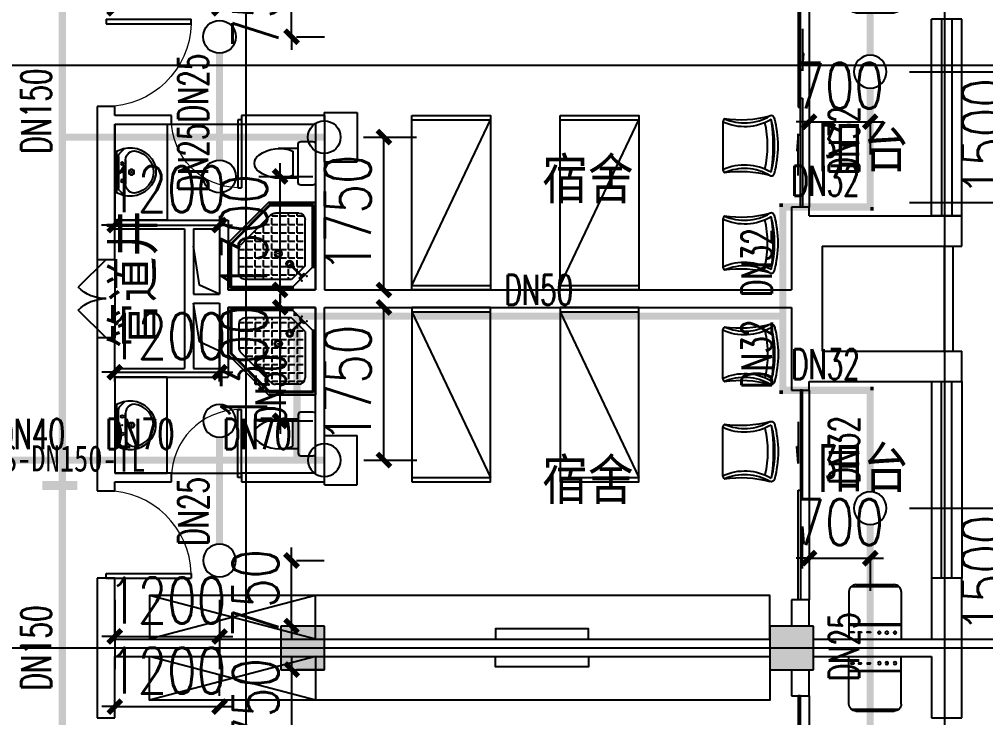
# Model space of a CAD drawing. Extents: x 0 to 2838408, y -923048 to 203859.
# Drawn here: x 2777370 to 2788435, y -645341 to -637341 of the extents above; entities that cross this region are included whole.
import ezdxf
from ezdxf.enums import TextEntityAlignment as Align

# ---------------------------------------------------------------- set-up
doc = ezdxf.new("R2010")
doc.units = 0
doc.header["$LTSCALE"] = 1000
for name, color, linetype in [('A-Fixt', 81, 'Continuous'), ('CLAYER', 7, 'Continuous'), ('COLUMN', 9, 'Continuous'), ('DOOR_FIRE', 4, 'Continuous'), ('DOTE', 8, 'Continuous'), ('E2-栏杆', 92, 'Continuous'), ('EQUIP_喷头', 7, 'Continuous'), ('PIPE-喷淋', 6, 'Continuous'), ('PUB_HATCH', 8, 'Continuous'), ('PUB_TEXT', 7, 'Continuous'), ('TEXT_喷淋', 7, 'Continuous'), ('TWT_DIM', 3, 'Continuous'), ('WALL', 9, 'Continuous'), ('WINDOW', 4, 'Continuous'), ('XREF', 8, 'Continuous'), ('抗震支吊架', 2, 'Continuous'), ('洁具', 213, 'Continuous'), ('配景', 3, 'Continuous')]:
    doc.layers.add(name, color=color, linetype=linetype)
doc.styles.add('_TCH_DIM_T3', font='SIMPLEX', dxfattribs={"width": 0.75, "bigfont": 'HZTXT'})
doc.styles.add('_TWT_PIPEDN', font='SIMPLEX', dxfattribs={"width": 0.8, "height": 2.3, "bigfont": 'HZTXT'})
doc.styles.add('kzcad', font='', dxfattribs={"width": 0.8})
doc.styles.get("Standard").update_dxf_attribs({"font": 'geniso.shx', "bigfont": 'hztxt.shx'})
doc.styles.get('kzcad').set_extended_font_data('SimSun')
doc.dimstyles.new('_TWT_ARCH&&150', dxfattribs={"dimtxt": 525, "dimasz": 150, "dimexe": 375, "dimexo": 450, "dimgap": 150, "dimtad": 1, "dimdec": 0, "dimzin": 0, "dimdsep": 46, "dimtxsty": '_TCH_DIM_T3', "dimblk": 'ARCHTICK', "dimcen": 0.09, "dimclrt": 7, "dimazin": 2, "dimtfac": 1, "dimtdec": 0, "dimtix": 1, "dimtmove": 2, "dimatfit": 3, "dimfxl": 1, "dimtolj": 1, "dimtzin": 0, "dimarcsym": 0})

# ---------------------------------------------------------------- blocks, each defined once
blk = doc.blocks.new('1F平面-CAD导入_dwg_Drawing4_t3_dwg_$plan$00001613-474159-1F-927810-1F')
at = {"layer": '洁具'}
for p, q in [((-30, 250), (-170, 250)), ((-200, 170), (-430, 170)), ((-260, -140), (-260, 140)), ((-200, -170), (-200, -220)), ((-170, -250), (-30, -250))]:
    blk.add_line(p, q, dxfattribs=at)
for points in [[(-200, 220), (-200, 170), (-200, -170), (-430, -170)], [(0, -220), (0, 220)]]:
    blk.add_lwpolyline(points, dxfattribs=at)
for centre, radius, start, end in [((-170, 220), 30, 90, 180), ((-30, 220), 30, 0, 90), ((-413, -227), 398, 67.4505, 126.6381), ((-590, 0), 110, 123.4509, 236.5491), ((-413, 227), 398, 233.3619, 292.5495), ((-170, -220), 30, 180, 270), ((-30, -220), 30, 270, 0)]:
    blk.add_arc(centre, radius, start, end, dxfattribs=at)
blk = doc.blocks.new('$lvtry$00000169')
at = {"color": 0}
for p, q in [((259, -36), (259, 0)), ((259, -36), (36, -259)), ((259, -24), (976, -24)), ((259, -36), (964, -36)), ((964, -36), (976, -24)), ((964, -36), (964, -525)), ((976, -24), (976, -530)), ((276, -120), (120, -276)), ((144, -151), (291, -298)), ((151, -144), (298, -291)), ((183, -213), (205, -213)), ((220, -213), (243, -213)), ((270, -213), (270, -143)), ((270, -213), (340, -213)), ((276, -120), (808, -120)), ((366, -213), (366, -143)), ((366, -213), (436, -213)), ((462, -213), (462, -143)), ((462, -213), (532, -213)), ((558, -213), (558, -143)), ((558, -213), (628, -213)), ((655, -213), (655, -143)), ((655, -213), (725, -213)), ((751, -213), (751, -143)), ((751, -213), (821, -213)), ((847, -213), (847, -143)), ((847, -213), (880, -213)), ((880, -192), (880, -460)), ((36, -259), (0, -259)), ((24, -259), (24, -976)), ((36, -259), (36, -964)), ((120, -276), (120, -808)), ((120, -309), (147, -309)), ((173, -309), (173, -239)), ((173, -309), (243, -309)), ((270, -263), (270, -239)), ((334, -309), (340, -309)), ((366, -309), (366, -239)), ((366, -309), (436, -309)), ((462, -309), (462, -239)), ((462, -309), (532, -309)), ((558, -309), (558, -239)), ((558, -309), (628, -309)), ((655, -309), (655, -239)), ((655, -309), (725, -309)), ((751, -309), (751, -239)), ((751, -309), (821, -309)), ((847, -309), (847, -239)), ((847, -309), (880, -309)), ((120, -405), (147, -405)), ((173, -405), (173, -335)), ((173, -405), (243, -405)), ((173, -501), (173, -431)), ((270, -405), (270, -335)), ((270, -405), (340, -405)), ((270, -501), (270, -431)), ((366, -405), (366, -335)), ((366, -405), (379, -405)), ((366, -501), (366, -431)), ((462, -405), (462, -335)), ((462, -405), (532, -405)), ((462, -501), (462, -431)), ((558, -405), (558, -335)), ((558, -405), (628, -405)), ((558, -501), (558, -431)), ((655, -405), (655, -335)), ((655, -405), (725, -405)), ((655, -501), (655, -431)), ((751, -405), (751, -335)), ((751, -405), (821, -405)), ((751, -501), (751, -431)), ((847, -405), (847, -335)), ((847, -405), (880, -405)), ((847, -501), (847, -431)), ((120, -501), (147, -501)), ((173, -501), (243, -501)), ((173, -598), (173, -528)), ((270, -501), (340, -501)), ((270, -598), (270, -528)), ((366, -501), (436, -501)), ((366, -598), (366, -528)), ((462, -501), (532, -501)), ((462, -598), (462, -528)), ((859, -511), (511, -859)), ((964, -525), (525, -964)), ((976, -530), (530, -976)), ((558, -501), (628, -501)), ((558, -598), (558, -528)), ((655, -501), (725, -501)), ((655, -598), (655, -528)), ((751, -501), (821, -501)), ((751, -598), (751, -528)), ((847, -501), (867, -501)), ((964, -525), (976, -530)), ((120, -598), (147, -598)), ((173, -598), (243, -598)), ((173, -694), (173, -624)), ((270, -598), (340, -598)), ((270, -694), (270, -624)), ((366, -598), (436, -598)), ((366, -694), (366, -624)), ((462, -598), (532, -598)), ((462, -694), (462, -624)), ((558, -598), (628, -598)), ((558, -694), (558, -624)), ((655, -598), (725, -598)), ((655, -694), (655, -624)), ((751, -598), (773, -598)), ((120, -694), (147, -694)), ((173, -694), (243, -694)), ((173, -790), (173, -720)), ((270, -694), (340, -694)), ((270, -790), (270, -720)), ((366, -694), (436, -694)), ((366, -790), (366, -720)), ((462, -694), (532, -694)), ((462, -790), (462, -720)), ((558, -694), (628, -694)), ((558, -790), (558, -720)), ((655, -694), (676, -694)), ((120, -790), (147, -790)), ((173, -790), (243, -790)), ((173, -878), (173, -816)), ((192, -880), (460, -880)), ((270, -790), (340, -790)), ((270, -880), (270, -816)), ((366, -790), (436, -790)), ((366, -880), (366, -816)), ((462, -790), (532, -790)), ((462, -880), (462, -816)), ((558, -790), (580, -790)), ((36, -964), (24, -976)), ((24, -976), (530, -976)), ((36, -964), (525, -964)), ((525, -964), (530, -976))]:
    blk.add_line(p, q, dxfattribs=at)
blk.add_lwpolyline([(0, 0), (0, -1000), (540, -1000), (1000, -540), (1000, 0)], close=True)
for points in [[(0, 0), (0, -1000)], [(0, 0), (1000, 0)], [(1000, 0), (1000, -540)], [(136, -190), (148, -178), (132, -162), (121, -174)], [(190, -136), (178, -148), (162, -132), (174, -121)], [(1000, -540), (540, -1000)], [(0, -1000), (540, -1000)]]:
    blk.add_lwpolyline(points, close=True, dxfattribs=at)
for radius in [43.8, 31.1]:
    blk.add_circle((416, -428), radius, dxfattribs=at)
for centre, radius, start, end in [((808, -192), 72, 0, 90), ((296, -296), 40.6, 142.583, 128.4197), ((296, -296), 28.6, 145.828, 125.6599), ((808, -460), 72, 315, 0), ((192, -808), 72, 180, 270), ((460, -808), 72, 270, 315)]:
    blk.add_arc(centre, radius, start, end, dxfattribs=at)
for p in [(156, -102, 0), (103, -156, 0), (416, -428, 0)]:
    blk.add_point(p, dxfattribs=at)
blk = doc.blocks.new('$lvtry$00000178')
at = {"color": 0}
for p, q in [((-238, 0), (238, 0)), ((-214, -36), (-272, -91)), ((-180, -23), (180, -23)), ((-142, -105), (140, -105)), ((140, -105), (-142, -105)), ((216, -37), (268, -91))]:
    blk.add_line(p, q, dxfattribs=at)
blk.add_lwpolyline([(-104, -430, 0.224698), (110, -425, 0.348046), (269, -79), (239, 0), (-241, 0), (-271, -79, 0.356844)], format="xyb", close=True, dxfattribs=at)
for centre, radius in [((-100, -65), 16.3), ((100, -65), 16.3), ((1, -172), 31.6)]:
    blk.add_circle(centre, radius, dxfattribs=at)
at = {"color": 0, "lineweight": 13}
blk.add_circle((1, -172), 23, dxfattribs=at)
at = {"color": 0}
for centre, radius, start, end in [((-142, -205), 100, 90, 190.5602), ((-180, -73), 50, 90, 133.181), ((140, -205), 100, 349.4398, 90), ((180, -73), 50, 44.5607, 90), ((-1, -179), 243, 190.5602, 349.4398)]:
    blk.add_arc(centre, radius, start, end, dxfattribs=at)
for p in [(0, -65), (1, -172)]:
    blk.add_point(p, dxfattribs=at)
blk = doc.blocks.new('A$C70365C93')
at = {"layer": '洁具'}
blk.add_lwpolyline([(-1900, 2300), (-1900, 1700), (-800, 1700), (-800, 2300)], close=True, dxfattribs=at)
blk.add_blockref('$lvtry$00000178', (-1350, 2280), dxfattribs=at)
at = {"layer": '洁具', "rotation": 180}
blk.add_blockref('$lvtry$00000169', (0, 0), dxfattribs=at)
at = {"layer": '洁具', "extrusion": (0, 0, -1), "xscale": -1, "zscale": -1, "rotation": 90}
blk.add_blockref('1F平面-CAD导入_dwg_Drawing4_t3_dwg_$plan$00001613-474159-1F-927810-1F', (1450, 0), dxfattribs=at)
blk = doc.blocks.new('单人床')
at = {"layer": 'A-Fixt'}
for p, q in [((47774, 13973), (48674, 13973)), ((47774, 12073), (48674, 13973)), ((47774, 12073), (48674, 12073))]:
    blk.add_line(p, q, dxfattribs=at)
blk.add_lwpolyline([(47774, 14023), (48674, 14023), (48674, 12023), (47774, 12023), (47774, 14023)], dxfattribs=at)
blk = doc.blocks.new('CH_AP01')
for p, q in [((-311, 17), (-275, 0)), ((-275, 0), (275, 0)), ((275, 0), (311, 17))]:
    blk.add_line(p, q)
for centre, radius, start, end in [((-307, 555), 37.8, 100.1859, 202.8359), ((0, -579), 1213, 74.7104, 105.2896), ((0, -579), 1173, 75.0287, 104.9713), ((0, -1278), 1857, 80.611, 99.389), ((-824, 250), 603, 335.5038, 30.2691), ((824, 250), 603, 149.7309, 204.4962), ((307, 555), 37.8, 337.1641, 79.8141), ((-1658, 202), 1360, 352.1659, 14.4283), ((-824, 250), 563, 335.5038, 31.0903), ((0, -579), 1093, 75.8767, 104.1233), ((824, 250), 563, 148.9097, 204.4962), ((1658, 202), 1360, 165.5717, 187.8341)]:
    blk.add_arc(centre, radius, start, end)
blk = doc.blocks.new('A$C61295E98')
at = {"color": 3}
for p, q in [((544, 598), (0, 598)), ((0, 598), (0, 0)), ((161, 598), (161, 0)), ((170, 0), (170, 598)), ((603, 572), (603, 26)), ((624, 518), (624, 80)), ((544, 0), (0, 0))]:
    blk.add_line(p, q, dxfattribs=at)
for points in [[(82, 540), (75, 540), (75, 577), (82, 577)], [(82, 453), (75, 453), (75, 490), (82, 490)], [(82, 353), (75, 353), (75, 389), (82, 389)]]:
    blk.add_lwpolyline(points, close=True, dxfattribs=at)
for centre in [(74, 250), (74, 164), (74, 71)]:
    blk.add_circle(centre, 15.7, dxfattribs=at)
for centre, start, end in [((544, 518), 360, 90), ((544, 80), 270, 0)]:
    blk.add_arc(centre, 80, start, end, dxfattribs=at)
blk = doc.blocks.new('宿舍')
at = {"layer": 'A-Fixt'}
for p, q in [((47854, 13802), (48354, 15702)), ((48354, 13802), (47854, 15702)), ((47854, 13802), (48354, 13802))]:
    blk.add_line(p, q, dxfattribs=at)
for points in [[(47854, 8602), (48354, 8602), (48354, 15702), (47854, 15702)], [(47854, 10676), (47970, 10676), (47970, 11743), (47854, 11743)]]:
    blk.add_lwpolyline(points, close=True, dxfattribs=at)
at = {"xscale": -1, "rotation": 90}
for p in [(63677, 60475), (63677, 58775)]:
    blk.add_blockref('单人床', p, dxfattribs=at)
at = {"layer": 'A-Fixt', "xscale": -1, "rotation": 180}
for p in [(50002, 9140), (51117, 9140)]:
    blk.add_blockref('CH_AP01', p, dxfattribs=at)
at = {"layer": '配景', "color": 252}
blk.add_blockref('A$C61295E98', (47854, 7097), dxfattribs=at)
blk = doc.blocks.new('$DorLib2D$00000131')
at = {"color": 0, "linetype": 'Continuous'}
for p, q in [((0.15, 0.125), (0.2319, 0.1973)), ((0.2319, 0.1973), (0.2319, 0.125)), ((-0.5, 0.125), (-0.5, 0)), ((0.0192, 0.125), (-0.5, 0.125)), ((0.0192, 0), (0.0192, 0.125)), ((0.35, 0.125), (0.15, 0.125)), ((-0.5, 0), (0.0192, 0)), ((-0.024, 0), (0.5, 0)), ((-0.024, -0.125), (-0.024, 0)), ((0.5, 0), (0.5, -0.125)), ((-0.35, -0.125), (-0.15, -0.125)), ((-0.2319, -0.1973), (-0.2319, -0.125)), ((-0.15, -0.125), (-0.2319, -0.1973)), ((0.5, -0.125), (-0.024, -0.125))]:
    blk.add_line(p, q, dxfattribs=at)
blk = doc.blocks.new('$WINLIB2D$00000001')
at = {"color": 0}
for points in [[(-0.5, 0.5), (-0.5, -0.5)], [(-0.5, 0.5), (0.5, 0.5)], [(0.5, -0.5), (0.5, 0.5)], [(0.5, 0.1667), (-0.5, 0.1667)], [(0.5, -0.1667), (-0.5, -0.1667)], [(-0.5, -0.5), (0.5, -0.5)]]:
    blk.add_lwpolyline(points, dxfattribs=at)
blk = doc.blocks.new('$DorLib2D$00000116')
at = {"color": 0}
for p, q in [((-0.5, 0), (-0.146, 0.354)), ((0.5, 0), (0.146, 0.354))]:
    blk.add_line(p, q, dxfattribs=at)
for centre, start, end in [((-0.5, 0), 0, 45), ((0.5, 0), 135, 180)]:
    blk.add_arc(centre, 0.5, start, end, dxfattribs=at)
blk = doc.blocks.new('$DorLib2D$00000001')
for p, q in [((0.45, 0.975), (0.5, 0.975)), ((0.45, 0), (0.45, 0.975)), ((0.5, 0), (0.5, 0.975)), ((0.5, 0), (0.45, 0))]:
    blk.add_line(p, q)
at = {"lineweight": 13}
blk.add_arc((0.475, 0), 0.975, 91.4693, 180, dxfattribs=at)
blk = doc.blocks.new('4F1')
at = {"layer": 'PUB_HATCH'}
for points in [[(2444816.7, -644291.3), (2444316.7, -644291.3), (2444316.7, -644791.3), (2444816.7, -644791.3)], [(2450416.7, -644291.3), (2449916.7, -644291.3), (2449916.7, -644791.3), (2450416.7, -644791.3)]]:
    blk.add_hatch(color=256, dxfattribs=at).paths.add_polyline_path(points)
for points in [[(2443616.7, -640491.3), (2443386.5, -640387.7), (2443316.7, -639941.3)], [(2443616.7, -641141.3), (2443386.5, -641037.7), (2443316.7, -640591.3)]]:
    blk.add_lwpolyline(points)
at = {"layer": 'COLUMN'}
for p, q in [((2444816.7, -644291.3), (2444316.7, -644291.3)), ((2444316.7, -644291.3), (2444316.7, -644791.3)), ((2444816.7, -644791.3), (2444816.7, -644291.3)), ((2450416.7, -644291.3), (2449916.7, -644291.3)), ((2449916.7, -644291.3), (2449916.7, -644791.3)), ((2450416.7, -644791.3), (2450416.7, -644291.3)), ((2444316.7, -644791.3), (2444816.7, -644791.3)), ((2449916.7, -644791.3), (2450416.7, -644791.3))]:
    blk.add_line(p, q, dxfattribs=at)
at = {"layer": 'Defpoints', "color": 250}
blk.add_lwpolyline([(2326685.8, -710986.4), (2468623.3, -710986.4), (2468623.3, -637869.7), (2326685.8, -637869.7)], close=True, dxfattribs=at)
at = {"layer": 'DOOR_FIRE'}
for p, q in [((2442216.7, -640091.3), (2442216.7, -640991.3)), ((2442416.7, -640091.3), (2442416.7, -640991.3))]:
    blk.add_line(p, q, dxfattribs=at)
at = {"layer": 'DOTE'}
for p, q in [((2443916.7, -606941.3), (2443916.7, -690141.3)), ((2451916.7, -606941.3), (2451916.7, -690141.3)), ((2435862.3, -644541.3), (2453916.7, -644541.3))]:
    blk.add_line(p, q, dxfattribs=at)
at = {"layer": 'E2-栏杆'}
for points in [[(2451916.7, -641141.3), (2451916.7, -639941.3)], [(2452016.7, -641141.3), (2452016.7, -639941.3)]]:
    blk.add_lwpolyline(points, dxfattribs=at)
at = {"layer": 'WALL'}
for p, q in [((2442416.7, -638341.3), (2442216.7, -638341.3)), ((2442216.7, -638341.3), (2442216.7, -638441.3)), ((2442416.7, -638441.3), (2442416.7, -638341.3)), ((2442216.7, -638441.3), (2442216.7, -639641.3)), ((2443066.7, -638441.3), (2442416.7, -638441.3)), ((2443066.7, -638541.3), (2443066.7, -638441.3)), ((2444816.7, -638441.3), (2443866.7, -638441.3)), ((2443866.7, -638441.3), (2443866.7, -638541.3)), ((2444816.7, -638441.3), (2444816.7, -640441.3)), ((2442416.7, -638541.3), (2442416.7, -639641.3)), ((2442416.7, -638541.3), (2443066.7, -638541.3)), ((2443866.7, -638541.3), (2444716.7, -638541.3)), ((2444716.7, -638541.3), (2444716.7, -640441.3)), ((2450366.7, -639491.3), (2450166.7, -639491.3)), ((2450166.7, -639491.3), (2450166.7, -639841.3)), ((2450366.7, -639591.3), (2450366.7, -639491.3)), ((2442216.7, -639641.3), (2442216.7, -640091.3)), ((2442416.7, -639641.3), (2443216.7, -639641.3)), ((2443216.7, -639641.3), (2443716.7, -639641.3)), ((2443716.7, -639641.3), (2443716.7, -640441.3)), ((2450366.7, -639591.3), (2451766.7, -639591.3)), ((2452116.7, -639591.3), (2451766.7, -639591.3)), ((2452116.7, -639941.3), (2452116.7, -639591.3)), ((2442416.7, -640091.3), (2442416.7, -639741.3)), ((2442416.7, -639741.3), (2443216.7, -639741.3)), ((2443216.7, -639741.3), (2443216.7, -640541.3)), ((2443316.7, -639741.3), (2443616.7, -639741.3)), ((2443316.7, -639741.3), (2443316.7, -640491.3)), ((2443616.7, -639741.3), (2443616.7, -640491.3)), ((2450166.7, -639841.3), (2450166.7, -640441.3)), ((2450516.7, -639941.3), (2450516.7, -640541.3)), ((2450516.7, -639941.3), (2452116.7, -639941.3)), ((2442216.7, -640091.3), (2442416.7, -640091.3)), ((2443316.7, -640491.3), (2443616.7, -640491.3)), ((2443716.7, -640441.3), (2444716.7, -640441.3)), ((2444816.7, -640441.3), (2450166.7, -640441.3)), ((2443216.7, -640541.3), (2443216.7, -641341.3)), ((2443316.7, -640591.3), (2443316.7, -641341.3)), ((2443316.7, -640591.3), (2443616.7, -640591.3)), ((2443616.7, -640591.3), (2443616.7, -641341.3)), ((2450516.7, -640541.3), (2450516.7, -641141.3)), ((2443716.7, -640641.3), (2443716.7, -641441.3)), ((2443716.7, -640641.3), (2444716.7, -640641.3)), ((2444716.7, -642541.3), (2444716.7, -640641.3)), ((2444816.7, -642641.3), (2444816.7, -640641.3)), ((2444816.7, -640641.3), (2450166.7, -640641.3)), ((2450166.7, -640641.3), (2450166.7, -641241.3)), ((2442416.7, -640991.3), (2442216.7, -640991.3)), ((2442216.7, -640991.3), (2442216.7, -641441.3)), ((2442416.7, -641341.3), (2442416.7, -640991.3)), ((2450516.7, -641141.3), (2452116.7, -641141.3)), ((2452116.7, -641491.3), (2452116.7, -641141.3)), ((2450166.7, -641241.3), (2450166.7, -641591.3)), ((2442416.7, -641341.3), (2443216.7, -641341.3)), ((2443316.7, -641341.3), (2443616.7, -641341.3)), ((2442216.7, -641441.3), (2442216.7, -642641.3)), ((2442416.7, -641441.3), (2442416.7, -642541.3)), ((2442416.7, -641441.3), (2443216.7, -641441.3)), ((2443216.7, -641441.3), (2443716.7, -641441.3)), ((2450366.7, -641591.3), (2450366.7, -641491.3)), ((2450366.7, -641491.3), (2451766.7, -641491.3)), ((2451766.7, -641491.3), (2452116.7, -641491.3)), ((2450166.7, -641591.3), (2450366.7, -641591.3)), ((2443066.7, -642541.3), (2442416.7, -642541.3)), ((2443066.7, -642641.3), (2443066.7, -642541.3)), ((2444716.7, -642541.3), (2443866.7, -642541.3)), ((2443866.7, -642541.3), (2443866.7, -642641.3)), ((2442216.7, -642641.3), (2442216.7, -642741.3)), ((2442416.7, -642641.3), (2443066.7, -642641.3)), ((2442416.7, -642741.3), (2442416.7, -642641.3)), ((2443866.7, -642641.3), (2444816.7, -642641.3)), ((2442216.7, -642741.3), (2442416.7, -642741.3)), ((2442416.7, -643741.3), (2442216.7, -643741.3)), ((2442216.7, -643741.3), (2442216.7, -644541.3)), ((2442416.7, -644441.3), (2442416.7, -643741.3)), ((2452116.7, -643741.3), (2451766.7, -643741.3)), ((2451766.7, -643741.3), (2451766.7, -644441.3)), ((2452116.7, -644541.3), (2452116.7, -643741.3)), ((2450366.7, -643991.3), (2450166.7, -643991.3)), ((2450166.7, -643991.3), (2450166.7, -644291.3)), ((2450366.7, -644291.3), (2450366.7, -643991.3)), ((2442416.7, -644441.3), (2444316.7, -644441.3)), ((2444816.7, -644441.3), (2449916.7, -644441.3)), ((2450416.7, -644441.3), (2451766.7, -644441.3)), ((2442216.7, -644541.3), (2442216.7, -645341.3)), ((2452116.7, -645341.3), (2452116.7, -644541.3)), ((2442416.7, -645341.3), (2442416.7, -644641.3)), ((2442416.7, -644641.3), (2444316.7, -644641.3)), ((2444816.7, -644641.3), (2449916.7, -644641.3)), ((2450416.7, -644641.3), (2451766.7, -644641.3)), ((2451766.7, -644641.3), (2451766.7, -645341.3)), ((2450166.7, -644791.3), (2450166.7, -645091.3)), ((2450366.7, -645091.3), (2450366.7, -644791.3)), ((2450166.7, -645091.3), (2450366.7, -645091.3)), ((2442216.7, -645341.3), (2442416.7, -645341.3)), ((2451766.7, -645341.3), (2452116.7, -645341.3))]:
    blk.add_line(p, q, dxfattribs=at)
at = {"layer": 'WINDOW'}
for p, q in [((2450366.7, -637091.3), (2450366.7, -639491.3)), ((2443066.7, -638541.3), (2443866.7, -638541.3)), ((2450366.7, -641591.3), (2450366.7, -643991.3)), ((2443066.7, -642541.3), (2443866.7, -642541.3)), ((2450366.7, -645091.3), (2450366.7, -647491.3))]:
    blk.add_line(p, q, dxfattribs=at)
at = {"xscale": -1, "rotation": 89.99999999992463}
for name, p in [('宿舍', (2458518.4, -588787.5)), ('A$C70365C93', (2444716.7, -640441.3)), ('宿舍', (2458518.4, -596787.5))]:
    blk.add_blockref(name, p, dxfattribs=at)
for name, p, rotation in [('A$C70365C93', (2444716.7, -640641.3), 89.99999999999997), ('宿舍', (2458518.4, -692295.1), 90.00000000864912)]:
    blk.add_blockref(name, p, dxfattribs=dict(rotation=rotation))
at = {"layer": 'DOOR_FIRE', "xscale": 900, "yscale": -900, "zscale": 200, "rotation": 269.9999999999852}
blk.add_blockref('$DorLib2D$00000116', (2442316.7, -640541.3), dxfattribs=at)
at = {"layer": 'WINDOW'}
for name, p, xscale, yscale, zscale, rotation in [('$DorLib2D$00000131', (2450266.7, -638291.3), -2400, 200, -2400, 270), ('$DorLib2D$00000001', (2442316.7, -637841.3), -1000, 1000, -1000, 270), ('$WINLIB2D$00000001', (2451941.7, -638466.3), 2249.999999993481, 350, 2249.999999993481, 90), ('$WINLIB2D$00000001', (2451941.7, -642616.3), -2249.999999993481, 350, -2249.999999993481, 90), ('$DorLib2D$00000131', (2450266.7, -642791.3), 2400, 200, 2400, 270), ('$DorLib2D$00000001', (2442316.7, -643241.3), 1000, 1000, 1000, 269.999999999993), ('$DorLib2D$00000131', (2450266.7, -646291.3), -2400, 200, -2400, 270)]:
    blk.add_blockref(name, p, dxfattribs=dict(at, xscale=xscale, yscale=yscale, zscale=zscale, rotation=rotation))
at = {"layer": 'WINDOW', "xscale": 800, "zscale": 800}
for p, yscale in [((2443466.7, -638491.3), -800), ((2443466.7, -642591.3), 800)]:
    blk.add_blockref('$DorLib2D$00000001', p, dxfattribs=dict(at, yscale=yscale))
at = {"layer": 'CLAYER'}
blk.add_text('管道井', height=525, rotation=90, dxfattribs=at).set_placement((2442903.7, -641108.9))
at = {"layer": 'PUB_TEXT'}
for s, p in [('阳台', (2450461.5, -639083.5)), ('宿舍', (2447308.9, -639449.3)), ('阳台', (2450461.5, -642759)), ('宿舍', (2447308.9, -642894.7))]:
    blk.add_text(s, height=525, dxfattribs=at).set_placement(p)
blk = doc.blocks.new('_ArchTick')
at = {"color": 0, "linetype": 'ByBlock', "const_width": 0.4}
blk.add_lwpolyline([(-0.5, -0.5), (0.5, 0.5)], dxfattribs=at)
blk = doc.blocks.new('*D2797')
at = {"layer": 'Defpoints', "color": 0, "linetype": 'ByBlock', "transparency": 16777216}
for p in [(2780095, -644791), (2780489, -644791), (2780095, -645541)]:
    blk.add_point(p, dxfattribs=at)
at = {"layer": 'TWT_DIM', "color": 0, "linetype": 'ByBlock', "lineweight": -2, "transparency": 16777216}
for p, q in [((2780489, -644791), (2780489, -644641)), ((2780489, -645541), (2780489, -644791)), ((2780545, -644791), (2780864, -644791)), ((2780489, -645541), (2780489, -645691)), ((2780545, -645541), (2780864, -645541))]:
    blk.add_line(p, q, dxfattribs=at)
at = {"layer": 'TWT_DIM', "color": 0, "linetype": 'ByBlock', "lineweight": -2, "transparency": 16777216, "xscale": 150, "yscale": 150, "zscale": 150}
for p, rotation in [((2780489, -644791), 270), ((2780489, -645541), 90)]:
    blk.add_blockref('_ArchTick', p, dxfattribs=dict(at, rotation=rotation))
at = {"layer": 'TWT_DIM', "color": 7, "linetype": 'ByBlock', "transparency": 16777216, "insert": (2780076, -645166), "char_height": 525, "attachment_point": 5, "rotation": 90, "style": '_TCH_DIM_T3'}
blk.add_mtext('\\A1;750', dxfattribs=at)
blk = doc.blocks.new('*D2799')
at = {"layer": 'Defpoints', "color": 0, "linetype": 'ByBlock', "transparency": 16777216}
for p in [(2779663, -645215), (2778463, -645541), (2779663, -645541)]:
    blk.add_point(p, dxfattribs=at)
at = {"layer": 'TWT_DIM', "color": 0, "linetype": 'ByBlock', "lineweight": -2, "transparency": 16777216}
for p, q in [((2778463, -645091), (2778463, -644840)), ((2779663, -645091), (2779663, -644840)), ((2778463, -645215), (2778313, -645215)), ((2778463, -645215), (2779663, -645215)), ((2779663, -645215), (2779813, -645215))]:
    blk.add_line(p, q, dxfattribs=at)
at = {"layer": 'TWT_DIM', "color": 0, "linetype": 'ByBlock', "lineweight": -2, "transparency": 16777216, "xscale": 150, "yscale": 150, "zscale": 150}
blk.add_blockref('_ArchTick', (2778463, -645215), dxfattribs=at)
at = {"layer": 'TWT_DIM', "color": 0, "linetype": 'ByBlock', "lineweight": -2, "transparency": 16777216, "xscale": 150, "yscale": 150, "zscale": 150, "rotation": 180}
blk.add_blockref('_ArchTick', (2779663, -645215), dxfattribs=at)
at = {"layer": 'TWT_DIM', "color": 7, "linetype": 'ByBlock', "transparency": 16777216, "insert": (2779063, -644802), "char_height": 525, "attachment_point": 5, "style": '_TCH_DIM_T3'}
blk.add_mtext('\\A1;1200', dxfattribs=at)
blk = doc.blocks.new('*D2800')
at = {"layer": 'Defpoints', "color": 0, "linetype": 'ByBlock', "transparency": 16777216}
for p in [(2779661, -639141), (2780356, -639141), (2779661, -640441)]:
    blk.add_point(p, dxfattribs=at)
at = {"layer": 'TWT_DIM', "color": 0, "linetype": 'ByBlock', "lineweight": -2, "transparency": 16777216}
for p, q in [((2780356, -639141), (2780356, -638991)), ((2780111, -639141), (2780731, -639141)), ((2780356, -640441), (2780356, -639141)), ((2780111, -640441), (2780731, -640441)), ((2780356, -640441), (2780356, -640591))]:
    blk.add_line(p, q, dxfattribs=at)
at = {"layer": 'TWT_DIM', "color": 0, "linetype": 'ByBlock', "lineweight": -2, "transparency": 16777216, "xscale": 150, "yscale": 150, "zscale": 150}
for p, rotation in [((2780356, -639141), 270), ((2780356, -640441), 90)]:
    blk.add_blockref('_ArchTick', p, dxfattribs=dict(at, rotation=rotation))
at = {"layer": 'TWT_DIM', "color": 7, "linetype": 'ByBlock', "transparency": 16777216, "insert": (2779944, -639791), "char_height": 525, "attachment_point": 5, "rotation": 90, "style": '_TCH_DIM_T3'}
blk.add_mtext('\\A1;1300', dxfattribs=at)
blk = doc.blocks.new('*D2801')
at = {"layer": 'Defpoints', "color": 0, "linetype": 'ByBlock', "transparency": 16777216}
for p in [(2780861, -638691), (2781544, -638691), (2780861, -640441)]:
    blk.add_point(p, dxfattribs=at)
at = {"layer": 'TWT_DIM', "color": 0, "linetype": 'ByBlock', "lineweight": -2, "transparency": 16777216}
for p, q in [((2781311, -638691), (2781919, -638691)), ((2781544, -640441), (2781544, -638691)), ((2781311, -640441), (2781919, -640441))]:
    blk.add_line(p, q, dxfattribs=at)
at = {"layer": 'TWT_DIM', "color": 0, "linetype": 'ByBlock', "lineweight": -2, "transparency": 16777216, "xscale": 150, "yscale": 150, "zscale": 150}
for p, rotation in [((2781544, -638691), 90), ((2781544, -640441), 270)]:
    blk.add_blockref('_ArchTick', p, dxfattribs=dict(at, rotation=rotation))
at = {"layer": 'TWT_DIM', "color": 7, "linetype": 'ByBlock', "transparency": 16777216, "insert": (2781131, -639566), "char_height": 525, "attachment_point": 5, "rotation": 90, "style": '_TCH_DIM_T3'}
blk.add_mtext('\\A1;1750', dxfattribs=at)
blk = doc.blocks.new('*D2802')
at = {"layer": 'Defpoints', "color": 0, "linetype": 'ByBlock', "transparency": 16777216}
for p in [(2780094, -636791), (2780488, -636791), (2780094, -637541)]:
    blk.add_point(p, dxfattribs=at)
at = {"layer": 'TWT_DIM', "color": 0, "linetype": 'ByBlock', "lineweight": -2, "transparency": 16777216}
for p, q in [((2780488, -636791), (2780488, -636641)), ((2780488, -637541), (2780488, -636791)), ((2780544, -636791), (2780863, -636791)), ((2780488, -637541), (2780488, -637691)), ((2780544, -637541), (2780863, -637541))]:
    blk.add_line(p, q, dxfattribs=at)
at = {"layer": 'TWT_DIM', "color": 0, "linetype": 'ByBlock', "lineweight": -2, "transparency": 16777216, "xscale": 150, "yscale": 150, "zscale": 150}
for p, rotation in [((2780488, -636791), 270), ((2780488, -637541), 90)]:
    blk.add_blockref('_ArchTick', p, dxfattribs=dict(at, rotation=rotation))
at = {"layer": 'TWT_DIM', "color": 7, "linetype": 'ByBlock', "transparency": 16777216, "insert": (2780075, -637166), "char_height": 525, "attachment_point": 5, "rotation": 90, "style": '_TCH_DIM_T3'}
blk.add_mtext('\\A1;750', dxfattribs=at)
blk = doc.blocks.new('*D2803')
at = {"layer": 'Defpoints', "color": 0, "linetype": 'ByBlock', "transparency": 16777216}
for p in [(2778461, -639141), (2779661, -639141), (2779661, -639699)]:
    blk.add_point(p, dxfattribs=at)
at = {"layer": 'TWT_DIM', "color": 0, "linetype": 'ByBlock', "lineweight": -2, "transparency": 16777216}
for p, q in [((2778461, -639591), (2778461, -640074)), ((2779661, -639591), (2779661, -640074)), ((2778461, -639699), (2778311, -639699)), ((2778461, -639699), (2779661, -639699)), ((2779661, -639699), (2779811, -639699))]:
    blk.add_line(p, q, dxfattribs=at)
at = {"layer": 'TWT_DIM', "color": 0, "linetype": 'ByBlock', "lineweight": -2, "transparency": 16777216, "xscale": 150, "yscale": 150, "zscale": 150}
blk.add_blockref('_ArchTick', (2778461, -639699), dxfattribs=at)
at = {"layer": 'TWT_DIM', "color": 0, "linetype": 'ByBlock', "lineweight": -2, "transparency": 16777216, "xscale": 150, "yscale": 150, "zscale": 150, "rotation": 180}
blk.add_blockref('_ArchTick', (2779661, -639699), dxfattribs=at)
at = {"layer": 'TWT_DIM', "color": 7, "linetype": 'ByBlock', "transparency": 16777216, "insert": (2779061, -639287), "char_height": 525, "attachment_point": 5, "style": '_TCH_DIM_T3'}
blk.add_mtext('\\A1;1200', dxfattribs=at)
blk = doc.blocks.new('*D2804')
at = {"layer": 'Defpoints', "color": 0, "linetype": 'ByBlock', "transparency": 16777216}
for p in [(2779661, -637215), (2778461, -637541), (2779661, -637541)]:
    blk.add_point(p, dxfattribs=at)
at = {"layer": 'TWT_DIM', "color": 0, "linetype": 'ByBlock', "lineweight": -2, "transparency": 16777216}
for p, q in [((2778461, -637091), (2778461, -636840)), ((2779661, -637091), (2779661, -636840)), ((2778461, -637215), (2778311, -637215)), ((2778461, -637215), (2779661, -637215)), ((2779661, -637215), (2779811, -637215))]:
    blk.add_line(p, q, dxfattribs=at)
at = {"layer": 'TWT_DIM', "color": 0, "linetype": 'ByBlock', "lineweight": -2, "transparency": 16777216, "xscale": 150, "yscale": 150, "zscale": 150}
blk.add_blockref('_ArchTick', (2778461, -637215), dxfattribs=at)
at = {"layer": 'TWT_DIM', "color": 0, "linetype": 'ByBlock', "lineweight": -2, "transparency": 16777216, "xscale": 150, "yscale": 150, "zscale": 150, "rotation": 180}
blk.add_blockref('_ArchTick', (2779661, -637215), dxfattribs=at)
at = {"layer": 'TWT_DIM', "color": 7, "linetype": 'ByBlock', "transparency": 16777216, "insert": (2779061, -636802), "char_height": 525, "attachment_point": 5, "style": '_TCH_DIM_T3'}
blk.add_mtext('\\A1;1200', dxfattribs=at)
blk = doc.blocks.new('*D2807')
at = {"layer": 'Defpoints', "color": 0, "linetype": 'ByBlock', "transparency": 16777216}
for p in [(2787113, -642941), (2788844, -642941), (2787113, -644441)]:
    blk.add_point(p, dxfattribs=at)
at = {"layer": 'TWT_DIM', "color": 0, "linetype": 'ByBlock', "lineweight": -2, "transparency": 16777216}
for p, q in [((2788844, -642941), (2788844, -642791)), ((2787563, -642941), (2789219, -642941)), ((2788844, -644441), (2788844, -642941)), ((2787563, -644441), (2789219, -644441)), ((2788844, -644441), (2788844, -644591))]:
    blk.add_line(p, q, dxfattribs=at)
at = {"layer": 'TWT_DIM', "color": 0, "linetype": 'ByBlock', "lineweight": -2, "transparency": 16777216, "xscale": 150, "yscale": 150, "zscale": 150}
for p, rotation in [((2788844, -642941), 270), ((2788844, -644441), 90)]:
    blk.add_blockref('_ArchTick', p, dxfattribs=dict(at, rotation=rotation))
at = {"layer": 'TWT_DIM', "color": 7, "linetype": 'ByBlock', "transparency": 16777216, "insert": (2788431, -643691), "char_height": 525, "attachment_point": 5, "rotation": 90, "style": '_TCH_DIM_T3'}
blk.add_mtext('\\A1;1500', dxfattribs=at)
blk = doc.blocks.new('*D2808')
at = {"layer": 'Defpoints', "color": 0, "linetype": 'ByBlock', "transparency": 16777216}
for p in [(2786413, -643041), (2787113, -643041), (2787113, -643514)]:
    blk.add_point(p, dxfattribs=at)
at = {"layer": 'TWT_DIM', "color": 0, "linetype": 'ByBlock', "lineweight": -2, "transparency": 16777216}
for p, q in [((2786413, -643514), (2786263, -643514)), ((2786413, -643491), (2786413, -643889)), ((2786413, -643514), (2787113, -643514)), ((2787113, -643491), (2787113, -643889)), ((2787113, -643514), (2787263, -643514))]:
    blk.add_line(p, q, dxfattribs=at)
at = {"layer": 'TWT_DIM', "color": 0, "linetype": 'ByBlock', "lineweight": -2, "transparency": 16777216, "xscale": 150, "yscale": 150, "zscale": 150}
blk.add_blockref('_ArchTick', (2786413, -643514), dxfattribs=at)
at = {"layer": 'TWT_DIM', "color": 0, "linetype": 'ByBlock', "lineweight": -2, "transparency": 16777216, "xscale": 150, "yscale": 150, "zscale": 150, "rotation": 180}
blk.add_blockref('_ArchTick', (2787113, -643514), dxfattribs=at)
at = {"layer": 'TWT_DIM', "color": 7, "linetype": 'ByBlock', "transparency": 16777216, "insert": (2786763, -643102), "char_height": 525, "attachment_point": 5, "style": '_TCH_DIM_T3'}
blk.add_mtext('\\A1;700', dxfattribs=at)
blk = doc.blocks.new('*D2809')
at = {"layer": 'Defpoints', "color": 0, "linetype": 'ByBlock', "transparency": 16777216}
for p in [(2779663, -640641), (2780357, -640641), (2779663, -641941)]:
    blk.add_point(p, dxfattribs=at)
at = {"layer": 'TWT_DIM', "color": 0, "linetype": 'ByBlock', "lineweight": -2, "transparency": 16777216}
for p, q in [((2780357, -640641), (2780357, -640491)), ((2780113, -640641), (2780732, -640641)), ((2780357, -641941), (2780357, -640641)), ((2780113, -641941), (2780732, -641941)), ((2780357, -641941), (2780357, -642091))]:
    blk.add_line(p, q, dxfattribs=at)
at = {"layer": 'TWT_DIM', "color": 0, "linetype": 'ByBlock', "lineweight": -2, "transparency": 16777216, "xscale": 150, "yscale": 150, "zscale": 150}
for p, rotation in [((2780357, -640641), 270), ((2780357, -641941), 90)]:
    blk.add_blockref('_ArchTick', p, dxfattribs=dict(at, rotation=rotation))
at = {"layer": 'TWT_DIM', "color": 7, "linetype": 'ByBlock', "transparency": 16777216, "insert": (2779945, -641291), "char_height": 525, "attachment_point": 5, "rotation": 90, "style": '_TCH_DIM_T3'}
blk.add_mtext('\\A1;1300', dxfattribs=at)
blk = doc.blocks.new('*D2810')
at = {"layer": 'Defpoints', "color": 0, "linetype": 'ByBlock', "transparency": 16777216}
for p in [(2780863, -640641), (2781545, -640641), (2780863, -642391)]:
    blk.add_point(p, dxfattribs=at)
at = {"layer": 'TWT_DIM', "color": 0, "linetype": 'ByBlock', "lineweight": -2, "transparency": 16777216}
for p, q in [((2781313, -640641), (2781920, -640641)), ((2781545, -642391), (2781545, -640641)), ((2781313, -642391), (2781920, -642391))]:
    blk.add_line(p, q, dxfattribs=at)
at = {"layer": 'TWT_DIM', "color": 0, "linetype": 'ByBlock', "lineweight": -2, "transparency": 16777216, "xscale": 150, "yscale": 150, "zscale": 150}
for p, rotation in [((2781545, -640641), 90), ((2781545, -642391), 270)]:
    blk.add_blockref('_ArchTick', p, dxfattribs=dict(at, rotation=rotation))
at = {"layer": 'TWT_DIM', "color": 7, "linetype": 'ByBlock', "transparency": 16777216, "insert": (2781132, -641516), "char_height": 525, "attachment_point": 5, "rotation": 90, "style": '_TCH_DIM_T3'}
blk.add_mtext('\\A1;1750', dxfattribs=at)
blk = doc.blocks.new('*D2811')
at = {"layer": 'Defpoints', "color": 0, "linetype": 'ByBlock', "transparency": 16777216}
for p in [(2780094, -643541), (2780487, -643541), (2780094, -644291)]:
    blk.add_point(p, dxfattribs=at)
at = {"layer": 'TWT_DIM', "color": 0, "linetype": 'ByBlock', "lineweight": -2, "transparency": 16777216}
for p, q in [((2780487, -643541), (2780487, -643391)), ((2780487, -644291), (2780487, -643541)), ((2780544, -643541), (2780862, -643541)), ((2780487, -644291), (2780487, -644441)), ((2780544, -644291), (2780862, -644291))]:
    blk.add_line(p, q, dxfattribs=at)
at = {"layer": 'TWT_DIM', "color": 0, "linetype": 'ByBlock', "lineweight": -2, "transparency": 16777216, "xscale": 150, "yscale": 150, "zscale": 150}
for p, rotation in [((2780487, -643541), 270), ((2780487, -644291), 90)]:
    blk.add_blockref('_ArchTick', p, dxfattribs=dict(at, rotation=rotation))
at = {"layer": 'TWT_DIM', "color": 7, "linetype": 'ByBlock', "transparency": 16777216, "insert": (2780075, -643916), "char_height": 525, "attachment_point": 5, "rotation": 90, "style": '_TCH_DIM_T3'}
blk.add_mtext('\\A1;750', dxfattribs=at)
blk = doc.blocks.new('*D2812')
at = {"layer": 'Defpoints', "color": 0, "linetype": 'ByBlock', "transparency": 16777216}
for p in [(2779663, -641384), (2778463, -641941), (2779663, -641941)]:
    blk.add_point(p, dxfattribs=at)
at = {"layer": 'TWT_DIM', "color": 0, "linetype": 'ByBlock', "lineweight": -2, "transparency": 16777216}
for p, q in [((2778463, -641491), (2778463, -641009)), ((2779663, -641491), (2779663, -641009)), ((2778463, -641384), (2778313, -641384)), ((2778463, -641384), (2779663, -641384)), ((2779663, -641384), (2779813, -641384))]:
    blk.add_line(p, q, dxfattribs=at)
at = {"layer": 'TWT_DIM', "color": 0, "linetype": 'ByBlock', "lineweight": -2, "transparency": 16777216, "xscale": 150, "yscale": 150, "zscale": 150}
blk.add_blockref('_ArchTick', (2778463, -641384), dxfattribs=at)
at = {"layer": 'TWT_DIM', "color": 0, "linetype": 'ByBlock', "lineweight": -2, "transparency": 16777216, "xscale": 150, "yscale": 150, "zscale": 150, "rotation": 180}
blk.add_blockref('_ArchTick', (2779663, -641384), dxfattribs=at)
at = {"layer": 'TWT_DIM', "color": 7, "linetype": 'ByBlock', "transparency": 16777216, "insert": (2779063, -640971), "char_height": 525, "attachment_point": 5, "style": '_TCH_DIM_T3'}
blk.add_mtext('\\A1;1200', dxfattribs=at)
blk = doc.blocks.new('*D2813')
at = {"layer": 'Defpoints', "color": 0, "linetype": 'ByBlock', "transparency": 16777216}
for p in [(2778463, -643541), (2779663, -643541), (2779663, -644411)]:
    blk.add_point(p, dxfattribs=at)
at = {"layer": 'TWT_DIM', "color": 0, "linetype": 'ByBlock', "lineweight": -2, "transparency": 16777216}
for p, q in [((2778463, -643991), (2778463, -644786)), ((2779663, -643991), (2779663, -644786)), ((2778463, -644411), (2778313, -644411)), ((2778463, -644411), (2779663, -644411)), ((2779663, -644411), (2779813, -644411))]:
    blk.add_line(p, q, dxfattribs=at)
at = {"layer": 'TWT_DIM', "color": 0, "linetype": 'ByBlock', "lineweight": -2, "transparency": 16777216, "xscale": 150, "yscale": 150, "zscale": 150}
blk.add_blockref('_ArchTick', (2778463, -644411), dxfattribs=at)
at = {"layer": 'TWT_DIM', "color": 0, "linetype": 'ByBlock', "lineweight": -2, "transparency": 16777216, "xscale": 150, "yscale": 150, "zscale": 150, "rotation": 180}
blk.add_blockref('_ArchTick', (2779663, -644411), dxfattribs=at)
at = {"layer": 'TWT_DIM', "color": 7, "linetype": 'ByBlock', "transparency": 16777216, "insert": (2779063, -643998), "char_height": 525, "attachment_point": 5, "style": '_TCH_DIM_T3'}
blk.add_mtext('\\A1;1200', dxfattribs=at)
blk = doc.blocks.new('*D2814')
at = {"layer": 'Defpoints', "color": 0, "linetype": 'ByBlock', "transparency": 16777216}
for p in [(2787113, -637941), (2788844, -637941), (2787113, -639441)]:
    blk.add_point(p, dxfattribs=at)
at = {"layer": 'TWT_DIM', "color": 0, "linetype": 'ByBlock', "lineweight": -2, "transparency": 16777216}
for p, q in [((2788844, -637941), (2788844, -637791)), ((2787563, -637941), (2789219, -637941)), ((2788844, -639441), (2788844, -637941)), ((2787563, -639441), (2789219, -639441)), ((2788844, -639441), (2788844, -639591))]:
    blk.add_line(p, q, dxfattribs=at)
at = {"layer": 'TWT_DIM', "color": 0, "linetype": 'ByBlock', "lineweight": -2, "transparency": 16777216, "xscale": 150, "yscale": 150, "zscale": 150}
for p, rotation in [((2788844, -637941), 270), ((2788844, -639441), 90)]:
    blk.add_blockref('_ArchTick', p, dxfattribs=dict(at, rotation=rotation))
at = {"layer": 'TWT_DIM', "color": 7, "linetype": 'ByBlock', "transparency": 16777216, "insert": (2788431, -638691), "char_height": 525, "attachment_point": 5, "rotation": 90, "style": '_TCH_DIM_T3'}
blk.add_mtext('\\A1;1500', dxfattribs=at)
blk = doc.blocks.new('*D2815')
at = {"layer": 'Defpoints', "color": 0, "linetype": 'ByBlock', "transparency": 16777216}
for p in [(2786413, -638041), (2787113, -638041), (2787113, -638514)]:
    blk.add_point(p, dxfattribs=at)
at = {"layer": 'TWT_DIM', "color": 0, "linetype": 'ByBlock', "lineweight": -2, "transparency": 16777216}
for p, q in [((2786413, -638514), (2786263, -638514)), ((2786413, -638491), (2786413, -638889)), ((2786413, -638514), (2787113, -638514)), ((2787113, -638491), (2787113, -638889)), ((2787113, -638514), (2787263, -638514))]:
    blk.add_line(p, q, dxfattribs=at)
at = {"layer": 'TWT_DIM', "color": 0, "linetype": 'ByBlock', "lineweight": -2, "transparency": 16777216, "xscale": 150, "yscale": 150, "zscale": 150}
blk.add_blockref('_ArchTick', (2786413, -638514), dxfattribs=at)
at = {"layer": 'TWT_DIM', "color": 0, "linetype": 'ByBlock', "lineweight": -2, "transparency": 16777216, "xscale": 150, "yscale": 150, "zscale": 150, "rotation": 180}
blk.add_blockref('_ArchTick', (2787113, -638514), dxfattribs=at)
at = {"layer": 'TWT_DIM', "color": 7, "linetype": 'ByBlock', "transparency": 16777216, "insert": (2786763, -638102), "char_height": 525, "attachment_point": 5, "style": '_TCH_DIM_T3'}
blk.add_mtext('\\A1;700', dxfattribs=at)
blk = doc.blocks.new('$TwtSys$00000125')
blk.add_circle((0, 0, 0), 1)
blk = doc.blocks.new('$TwtSys$00000131')
for p, q in [((-1.5, 0), (-1.5, 2)), ((-1.5, 2), (1.5, 2)), ((1.5, 0, 0), (1.5, 2, 0)), ((-1.5, 0), (-1, 0)), ((1, 0, 0), (1.5, 0, 0))]:
    blk.add_line(p, q)
blk.add_circle((0, 0), 1)

msp = doc.modelspace()

# ---------------------------------------------------------------- hatches: boundary and pattern name
at = {"layer": 'PIPE-喷淋', "linetype": 'ByBlock'}
for points in [[(2786112.5, -639491.3), (2786071.3, -639491.3), (2786071.3, -639450)], [(2786112.5, -639491.3), (2786112.5, -639450), (2786071.3, -639450)], [(2787112.5, -639491.3), (2787112.5, -639532.5), (2787153.8, -639532.5)], [(2787112.5, -639491.3), (2787153.8, -639491.3), (2787153.8, -639532.5)], [(2780548.2, -640741.3), (2780507, -640741.3), (2780507, -640700)], [(2780548.2, -640741.3), (2780548.2, -640700), (2780507, -640700)], [(2786112.5, -641591.3), (2786071.3, -641591.3), (2786071.3, -641632.5)], [(2786112.5, -641591.3), (2786112.5, -641632.5), (2786071.3, -641632.5)], [(2787112.5, -641591.3), (2787112.5, -641550), (2787153.8, -641550)], [(2787112.5, -641591.3), (2787153.8, -641591.3), (2787153.8, -641550)]]:
    msp.add_hatch(color=256, dxfattribs=at).paths.add_polyline_path(points)

# ---------------------------------------------------------------- linework, layer by layer
at = {"layer": 'PIPE-喷淋', "linetype": 'ByBlock', "ltscale": 1.5, "const_width": 82.5}
for points in [[(2777862.5, -634391.3), (2777862.5, -642391.3)], [(2787112.5, -637753.8), (2787112.5, -634978.8)], [(2779661.4, -637728.8), (2779661.4, -638691.3)], [(2787112.5, -639491.3), (2787112.5, -638128.8)], [(2779661.4, -638691.3), (2777861.4, -638691.3)], [(2780861.4, -638691.3), (2779661.4, -638691.3)], [(2779661.4, -638691.3), (2779661.4, -638953.8)], [(2786112.5, -640741.3), (2786112.5, -639491.3)], [(2786112.5, -639491.3), (2787112.5, -639491.3)], [(2780548.2, -642391.3), (2780548.2, -640741.3)], [(2780548.2, -640741.3), (2786112.5, -640741.3)], [(2786112.5, -640741.3), (2786112.5, -641591.3)], [(2786112.5, -641591.3), (2787112.5, -641591.3)], [(2787112.5, -642753.8), (2787112.5, -641591.3)], [(2779662.5, -642128.8), (2779662.5, -642391.3)], [(2777162.5, -642391.3), (2777862.5, -642391.3)], [(2779662.5, -642391.3), (2777862.5, -642391.3)], [(2777862.5, -642391.3), (2777862.5, -646691.3)], [(2779662.5, -642391.3), (2779662.5, -643353.8)], [(2780548.2, -642391.3), (2779662.5, -642391.3)], [(2780862.5, -642391.3), (2780548.2, -642391.3)], [(2787112.5, -645903.8), (2787112.5, -643128.8)]]:
    msp.add_lwpolyline(points, dxfattribs=at)
at = {"layer": '抗震支吊架', "color": 4, "const_width": 100}
msp.add_lwpolyline([(2777632.6, -642681.3), (2778032.6, -642681.3)], dxfattribs=at)

# ---------------------------------------------------------------- block references
at = {"layer": 'EQUIP_喷头', "linetype": 'ByBlock', "xscale": 187.5, "zscale": 187.5}
for name, p, yscale, rotation in [('$TwtSys$00000125', (2779661.4, -637541.3), 187.5, 270), ('$TwtSys$00000131', (2780861.4, -638691.3), 187.5, 270), ('$TwtSys$00000125', (2779661.4, -639141.3), 187.5, 270), ('$TwtSys$00000125', (2779662.5, -641941.3), -187.5, 89.99999999999999), ('$TwtSys$00000131', (2780862.5, -642391.3), -187.5, 89.99999999999999), ('$TwtSys$00000125', (2779662.5, -643541.3), -187.5, 89.99999999999999)]:
    msp.add_blockref(name, p, dxfattribs=dict(at, yscale=yscale, rotation=rotation))
at = {"layer": 'EQUIP_喷头', "linetype": 'ByBlock', "xscale": 187.5, "yscale": -187.5, "zscale": 187.5}
for p in [(2787112.5, -637941.3), (2787112.5, -642941.3)]:
    msp.add_blockref('$TwtSys$00000125', p, dxfattribs=at)
at = {"layer": 'XREF'}
msp.add_blockref('4F1', (336045.8, 0), dxfattribs=at)

# ---------------------------------------------------------------- texts
at = {"layer": 'TEXT_喷淋', "color": 251, "linetype": 'ByBlock', "style": '_TWT_PIPEDN', "width": 0.64}
for s, p in [('DN25', (2779533.9, -638521.1)), ('DN32', (2786985, -639121.1)), ('DN25', (2779533.9, -639321.1)), ('DN32', (2785985, -640521.1)), ('DN32', (2785985, -641571.1)), ('DN50', (2780420.7, -641971.1)), ('DN32', (2786985, -642671.1)), ('DN25', (2779535, -643371.1)), ('DN25', (2786985, -644921.1))]:
    msp.add_text(s, height=345, rotation=90, dxfattribs=at).set_placement(p)
at = {"layer": 'TEXT_喷淋', "linetype": 'ByBlock', "style": '_TWT_PIPEDN', "width": 0.64}
for s, rotation, p in [('DN150', 90, (2777735, -638880.2)), ('DN70', 360, (2778357.7, -642263.8)), ('DN70', 360, (2779700.6, -642263.8)), ('DN150', 90, (2777735, -645030.2))]:
    msp.add_text(s, height=345, rotation=rotation, dxfattribs=at).set_placement(p)
at = {"layer": 'TEXT_喷淋', "color": 251, "linetype": 'ByBlock', "style": '_TWT_PIPEDN', "width": 0.64}
for s, p in [('DN32', (2786207.7, -639363.8)), ('DN50', (2782925.6, -640613.8)), ('DN32', (2786207.7, -641463.8)), ('DN40', (2777107.7, -642263.8))]:
    msp.add_text(s, height=345, dxfattribs=at).set_placement(p)
at = {"layer": '抗震支吊架', "color": 4, "style": 'kzcad', "width": 0.8}
msp.add_text('KZS-DN150-TL', height=300, rotation=359.88539, dxfattribs=at).set_placement((2777832.6, -642521.3), align=Align.CENTER)

# ---------------------------------------------------------------- dimensions: what is measured, and where the dimension line sits
at = {"layer": 'TWT_DIM', "linetype": 'ByBlock'}
for p1, p2, distance, picture, middle in [((2778461.4, -637541.3), (2779661.4, -637541.3), 326.4, '*D2804', (2779061.4, -636802.4)), ((2780094.2, -637541.3), (2780094.2, -636791.3), -393.4, '*D2802', (2780075, -637166.3)), ((2786412.5, -638041.3), (2787112.5, -638041.3), -472.8, '*D2815', (2786762.5, -638101.6)), ((2787112.5, -639441.3), (2787112.5, -637941.3), -1731.1, '*D2814', (2788431.1, -638691.3)), ((2780861.4, -640441.3), (2780861.4, -638691.3), -682.4, '*D2801', (2781131.3, -639566.3)), ((2778461.4, -639141.3), (2779661.4, -639141.3), -557.7, '*D2803', (2779061.4, -639286.5)), ((2779661.4, -640441.3), (2779661.4, -639141.3), -694.8, '*D2800', (2779943.7, -639791.3)), ((2779662.5, -641941.3), (2779662.5, -640641.3), -694.8, '*D2809', (2779944.9, -641291.3)), ((2778462.5, -641941.3), (2779662.5, -641941.3), 557.7, '*D2812', (2779062.5, -640971.1)), ((2780862.5, -642391.3), (2780862.5, -640641.3), -682.4, '*D2810', (2781132.4, -641516.3)), ((2786412.5, -643041.3), (2787112.5, -643041.3), -472.8, '*D2808', (2786762.5, -643101.6)), ((2787112.5, -644441.3), (2787112.5, -642941.3), -1731.1, '*D2807', (2788431.1, -643691.3)), ((2780093.7, -644291.3), (2780093.7, -643541.3), -393.4, '*D2811', (2780074.5, -643916.3)), ((2778462.5, -643541.3), (2779662.5, -643541.3), -869.3, '*D2813', (2779062.5, -643998.1)), ((2778462.5, -645541.3), (2779662.5, -645541.3), 326.4, '*D2799', (2779062.5, -644802.4)), ((2780095.3, -645541.3), (2780095.3, -644791.3), -393.4, '*D2797', (2780076.2, -645166.3))]:
    dim = msp.add_aligned_dim(p1=p1, p2=p2, distance=distance, dimstyle='_TWT_ARCH&&150', dxfattribs=at)
    dim.commit()
    dim.dimension.update_dxf_attribs({"geometry": picture, "text_midpoint": middle})

doc.saveas('drawing.dxf')
